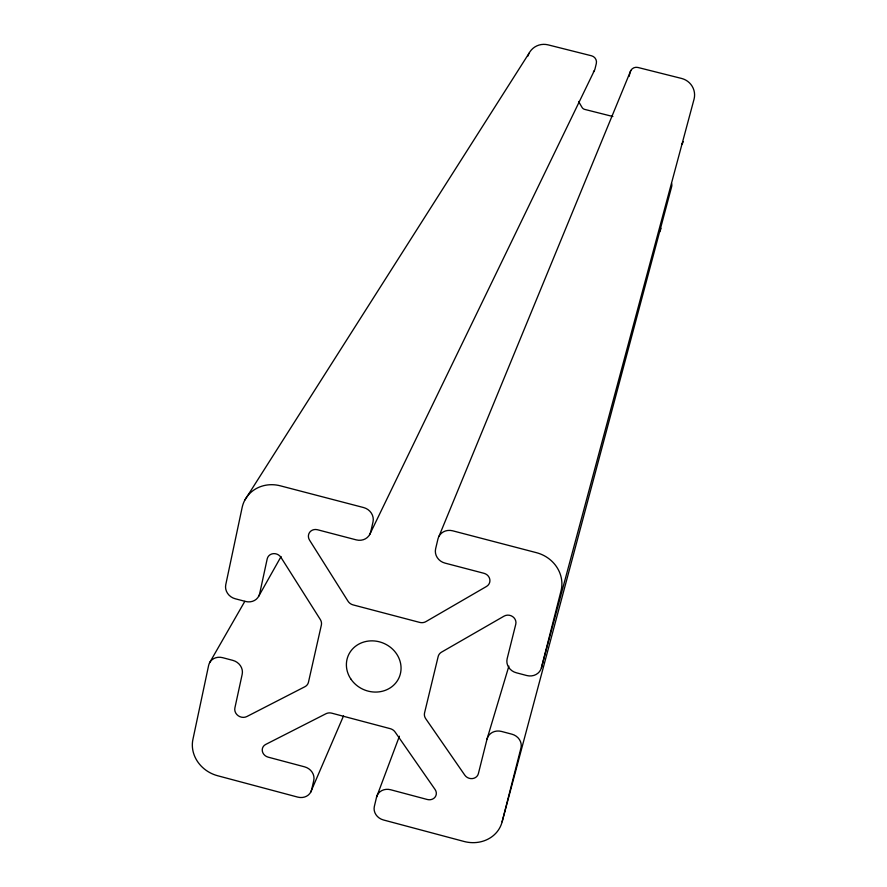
<?xml version="1.0" encoding="UTF-8"?>
<svg xmlns="http://www.w3.org/2000/svg" width="887" height="887" viewBox="0 0 887 887"><rect width="100%" height="100%" fill="white"/><g stroke="black" fill="none" stroke-linecap="round" stroke-linejoin="round"><path stroke-width="1.33" d="M399.405 736.243L376.543 797.18L374.347 806.416A12.008 10.755 20.9 0 0 383.428 819.965L464.034 841.464A32.165 28.883 18.4 0 0 502.12 821.805L671.67 186.614A6.386 6.22 12.7 0 0 671.603 183.387M629.105 76.415L630.18 72.08A6.453 6.353 20.3 0 1 637.919 67.467L681.615 78.455A17.208 16.931 11 0 1 694.077 99.089L541.425 667.734A12.307 11.276 17.5 0 1 526.756 675.528L516.289 672.767A12.307 11.276 17.9 0 1 507.153 658.719L515.768 624.237A7.706 7.096 18.6 0 0 512.664 616.609A7.706 7.096 18.6 0 0 504.082 616.132L441.526 652.145A8.171 7.473 20.5 0 0 438.156 656.58L424.563 712.882A8.116 7.362 20.4 0 0 425.727 718.692L464.821 775.183A7.562 6.83 18.7 0 0 472.416 778.586A7.562 6.83 18.7 0 0 478.37 773.675L487.041 739.048L508.883 666.115M502.12 821.805L520.946 748.029A12.185 11.043 17.6 0 0 511.888 734.181L501.51 731.442A12.174 11.043 18 0 0 487.041 739.048M541.425 667.734L561.016 590.919A33.129 30.657 18.2 0 0 536.568 552.712L452.581 530.781A12.429 11.52 21.9 0 0 437.967 538.908L435.628 548.776A12.407 11.498 21.9 0 0 444.941 563.09L483.958 573.301A7.728 7.151 20.1 0 1 489.801 579.3A7.728 7.151 20.1 0 1 486.519 586.451L425.926 621.61A8.205 7.528 22 0 1 419.629 622.386L353.159 604.912A8.194 7.517 24.6 0 1 347.97 601.142L309.541 540.128A7.717 7.107 27.1 0 1 309.751 532.189A7.717 7.107 27.1 0 1 317.524 529.75L356.241 539.873A12.396 11.453 25.7 0 0 370.744 531.812L373.006 521.933A12.407 11.487 25.9 0 0 363.592 507.552L280.347 485.821A32.985 30.358 28.9 0 0 242.14 507.497L225.764 584.677A12.241 11.154 28.5 0 0 235.188 598.747L245.533 601.464A12.241 11.165 28.1 0 0 259.68 593.603L267.198 558.899A7.684 7.041 27.9 0 1 273.229 553.654A7.684 7.041 27.9 0 1 280.991 557.413L320.307 619.514A8.149 7.44 25.5 0 1 321.349 625.124L308.476 682.17A8.094 7.329 25 0 1 304.895 686.726L246.852 716.541A8.038 7.229 26.1 0 1 238.159 715.709A8.038 7.229 26.1 0 1 234.889 707.937L242.195 674.242A12.119 10.932 27.1 0 0 232.86 660.383L222.593 657.666A12.119 10.932 27.4 0 0 208.656 665.283L192.878 739.614A31.999 28.628 26.1 0 0 217.592 775.726L297.71 797.103A11.986 10.722 23.5 0 0 311.647 789.707L313.765 780.46A11.997 10.744 23.6 0 0 304.596 766.845L268.129 757.143A7.506 6.73 24.8 0 1 262.352 751.222A7.506 6.73 24.8 0 1 265.656 744.459L325.961 713.736A8.061 7.284 23.5 0 1 331.793 713.181L390.213 728.659A8.072 7.296 21.6 0 1 395.136 732.074L435.085 789.508A7.528 6.763 19.8 0 1 435.04 797.169A7.528 6.763 19.8 0 1 427.29 799.497L390.657 789.752A12.019 10.777 20.9 0 0 376.543 797.18M439.065 536.125L630.79 70.539M310.627 792.313L343.502 715.964M369.668 534.606L594.39 70.528M258.66 596.33L281.057 556.57M209.654 662.622L244.834 601.319M244.867 500.046L529.184 53.043M612.862 116.507L584.721 109.4A4.28 4.191 26.6 0 1 582.027 107.382L578.568 101.473M660.992 228.303A16.942 16.409 14.7 0 1 659.385 232.283M683.167 141.665A6.42 6.287 11.2 0 1 681.56 144.503M593.403 71.858A6.442 6.342 30 0 0 594.989 68.986L596.308 63.554A6.453 6.342 30.5 0 0 591.562 55.803L548.122 44.871A17.175 16.842 36.6 0 0 527.898 56.092M350.709 678.81A27.697 25.224 22.9 0 0 398.008 679.719A27.697 25.224 22.9 0 0 372.44 640.857A27.697 25.224 22.9 0 0 350.709 678.81"/></g></svg>
